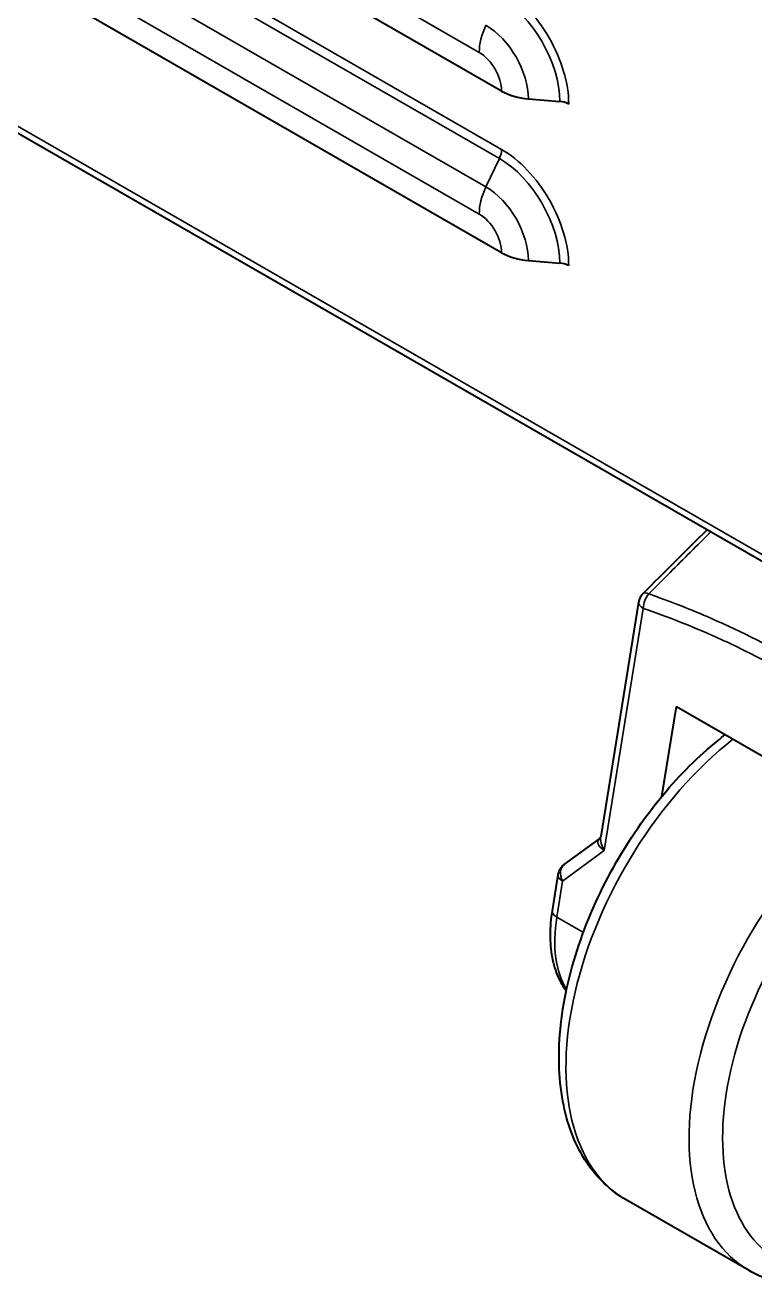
# Model space of a CAD drawing. Header units: millimetres. Extents: x 0 to 51860, y 0 to 5940.
# Drawn here: x 7599.4 to 7660.9, y 3950.9 to 4057.4 of the extents above; entities that cross this region are included whole.
import ezdxf

# ---------------------------------------------------------------- set-up
doc = ezdxf.new("R2010")
doc.units = ezdxf.units.MM
doc.header["$LTSCALE"] = 10
doc.layers.add('가시적인 것(ISO)', color=3, linetype='Continuous', lineweight=40)
doc.layers.add('가시적인 좁은 것(ISO)', color=3, linetype='Continuous', lineweight=35)

msp = doc.modelspace()

# ---------------------------------------------------------------- linework, layer by layer
at = {"layer": '가시적인 것(ISO)'}
for p, q in [((7276.7049, 4233.7714), (7675.0417, 4004.3845)), ((7639.5752, 4051.8166), (7599.9773, 4074.6196)), ((7639.5752, 4038.1909), (7599.9773, 4060.9938)), ((7641.838, 4051.1651), (7644.4779, 4050.948)), ((7641.838, 4037.5393), (7644.4779, 4037.3222)), ((7651.1154, 4008.7349), (7647.9327, 3988.9685)), ((7653.076, 3992.3537), (7654.2972, 3999.9383)), ((7654.2972, 3999.9383), (7670.7963, 3990.4371)), ((7644.8486, 3986.6006), (7647.8205, 3988.7848)), ((7644.3219, 3985.7382), (7643.834, 3982.708)), ((7660.4304, 3952.374), (7650.0595, 3958.3462))]:
    msp.add_line(p, q, dxfattribs=at)
for centre, start in [((7652.4317, 4008.523), 135.018213), ((7645.6382, 3985.5263), 126.313682)]:
    msp.add_arc(centre, 1.3333, start, 170.853026, dxfattribs=at)
for centre, major_axis, ratio, start_param, end_param in [((7642.4037, 4053.4454), (4, 0), 0.5758617, 3.92699082, 4.57049193), ((7644.2893, 4050.1879), (1.3333, 0), 0.5758617, 0.78539816, 1.42889927), ((7642.4037, 4039.8196), (4, 0), 0.5758617, 3.92699082, 4.57049193), ((7644.2893, 4036.5621), (1.3333, 0), 0.5758617, 0.78539816, 1.42889927), ((7652.4317, 4008.523), (-0.9431, 0.9425), 0.34404004, 6.28282213, 6.28318427), ((7649.1438, 3988.1026), (-1.4548, 0.5129), 0.44985642, 5.985763, 5.98580604), ((7649.1438, 3988.1026), (-0.9545, 1.3234), 0.58020655, 0.52652683, 0.52653607)]:
    msp.add_ellipse(centre, major_axis=major_axis, ratio=ratio, start_param=start_param, end_param=end_param, dxfattribs=at)
msp.add_open_spline([(7651.4887, 4009.4656), (7653.2852, 4011.2632), (7655.0838, 4013.0587), (7656.8885, 4014.8382)], degree=3, dxfattribs=at)
for points, knots in [([(7650.0595, 3958.3462), (7648.7505, 3959.1), (7647.631, 3960.1711), (7645.8295, 3962.8528), (7645.1817, 3964.4933), (7644.3947, 3968.2647), (7644.3099, 3970.4324), (7644.7448, 3975.0066), (7645.2771, 3977.4173), (7646.8889, 3982.2058), (7647.9652, 3984.5829), (7650.5493, 3989.0815), (7652.0552, 3991.2029), (7655.1817, 3994.7874), (7656.7723, 3996.2965), (7658.4241, 3997.5618)], [5.49585344, 5.49585344, 5.49585344, 5.49585344, 5.77267075, 5.77267075, 6.07105578, 6.07105578, 6.39897421, 6.39897421, 6.7329401, 6.7329401, 7.06478008, 7.06478008, 7.3955272, 7.3955272, 7.6910041, 7.6910041, 7.6910041, 7.6910041]), ([(7647.8205, 3988.7848), (7647.8422, 3988.8007), (7647.8832, 3988.8447), (7647.9215, 3988.9208), (7647.9299, 3988.9513), (7647.9327, 3988.9684)], [0, 0, 0, 0, 0.092827472, 0.092827472, 0.154826215, 0.154826215, 0.154826215, 0.154826215]), ([(7643.834, 3982.708), (7643.7238, 3982.024), (7643.6656, 3981.3509), (7643.6607, 3980.046), (7643.7138, 3979.4143), (7643.9397, 3978.211), (7644.1128, 3977.6391), (7644.5363, 3976.6966), (7644.7615, 3976.3095), (7645.027, 3975.9569)], [6.080805356, 6.080805356, 6.080805356, 6.080805356, 6.278747721, 6.278747721, 6.476690085, 6.476690085, 6.67463245, 6.67463245, 6.828951177, 6.828951177, 6.828951177, 6.828951177]), ([(7678.1881, 3956.8607), (7677.3902, 3956.1417), (7676.572, 3955.4779), (7673.8571, 3953.5149), (7671.9045, 3952.4724), (7668.0396, 3951.1866), (7666.1208, 3950.9295), (7662.9225, 3951.2806), (7661.6041, 3951.6981), (7660.4304, 3952.374)], [4.43821172, 4.43821172, 4.43821172, 4.43821172, 4.58574465, 4.58574465, 4.91968958, 4.91968958, 5.24766024, 5.24766024, 5.49585344, 5.49585344, 5.49585344, 5.49585344])]:
    msp.add_open_spline(points, degree=3, knots=knots, dxfattribs=at)
at = {"layer": '가시적인 좁은 것(ISO)'}
for p, q in [((7276.3581, 4234.5371), (7674.6949, 4005.1501)), ((7637.6896, 4055.0826), (7601.8629, 4075.7139)), ((7603.7485, 4067.5342), (7639.5752, 4046.9029)), ((7639.3867, 4046.1403), (7603.5599, 4066.7716)), ((7638.2553, 4043.7447), (7602.4286, 4064.376)), ((7637.6896, 4041.4568), (7601.8629, 4062.0881)), ((7639.3867, 4046.1403), (7638.2553, 4043.7447)), ((7648.2202, 3987.7899), (7651.5082, 4008.2102)), ((7644.7147, 3985.2135), (7648.2202, 3987.7899)), ((7644.2268, 3982.1833), (7644.7147, 3985.2135)), ((7644.2268, 3982.1833), (7646.4659, 3980.8939))]:
    msp.add_line(p, q, dxfattribs=at)
for centre, major_axis, ratio, start_param, end_param in [((7639.3867, 4053.8798), (-3.593, 6.2394), 0.57809312, 3.92892453, 5.49972085), ((7639.5752, 4053.9883), (3.9923, -6.9327), 0.57809312, 0.78733187, 2.3581282), ((7640.5181, 4056.7114), (-1.9961, -3.4663), 0.57809312, 4.85235233, 5.49585344), ((7638.2553, 4053.2283), (-2.5284, 4.3907), 0.57809312, 3.92892453, 5.49972085), ((7637.6896, 4052.9025), (-1.3308, 2.3109), 0.57809312, 3.92892453, 5.49972085), ((7638.6324, 4046.36), (-0.6654, -1.1554), 0.57809312, 1.71075967, 2.35426078), ((7639.5752, 4040.3626), (3.9923, -6.9327), 0.57809312, 0.78733187, 2.3581282), ((7639.3867, 4040.254), (-3.593, 6.2394), 0.57809312, 3.92892453, 5.49972085), ((7640.5181, 4043.0856), (-1.9961, -3.4663), 0.57809312, 4.85235233, 5.49585344), ((7638.2553, 4039.6025), (-2.5284, 4.3907), 0.57809312, 3.92892453, 5.49972085), ((7637.6896, 4039.2767), (-1.3308, 2.3109), 0.57809312, 3.92892453, 5.49972085), ((7652.4317, 4008.523), (-1.3164, 0.212), 0.44791147, 0, 0.86770334), ((7652.4317, 4008.523), (-0.9431, 0.9425), 0.34404004, 5.52303361, 6.28282269), ((7652.4317, 4008.523), (0.4357, 1.2602), 0.64653143, 1.01230177, 2.03533257), ((7662.2027, 3979.433), (-12.1431, -21.0869), 0.57809312, 4.10815846, 6.28318531), ((7672.5736, 3973.4608), (-12.1431, -21.0869), 0.57809312, 4.10815846, 6.28318531), ((7649.1438, 3988.1026), (-1.4548, 0.5129), 0.44985642, 5.98580604, 7.33355326), ((7649.1438, 3988.1026), (-0.9545, 1.3234), 0.58020655, 0.52653607, 1.39423017), ((7673.9878, 3972.6464), (-11.1451, -19.3537), 0.57809312, 4.14957499, 7.29818083), ((7645.6382, 3985.5263), (-0.7896, 1.0744), 0.71476112, 0, 1.34774833), ((7645.6382, 3985.5263), (-1.3164, 0.212), 0.44791147, 0, 0.86770334), ((7645.1503, 3982.4961), (-1.3164, 0.212), 0.44791147, 0, 0.86770334), ((7652.5389, 3984.998), (-5.9884, -10.399), 0.57809312, 5.29347348, 5.98564347)]:
    msp.add_ellipse(centre, major_axis=major_axis, ratio=ratio, start_param=start_param, end_param=end_param, dxfattribs=at)
for points, knots in [([(7651.9717, 4009.4296), (7652.4985, 4009.9599), (7653.0257, 4010.4896), (7654.6992, 4012.1679), (7655.8467, 4013.314), (7657.0644, 4014.523), (7657.1326, 4014.5907), (7657.2008, 4014.6584)], [11.59195495, 11.59195495, 11.59195495, 11.59195495, 15.17255941, 15.17255941, 22.95320703, 22.95320703, 23.41496068, 23.41496068, 23.41496068, 23.41496068]), ([(7664.324, 4003.787), (7663.5224, 4004.2486), (7662.718, 4004.6917), (7660.6458, 4005.7822), (7659.3746, 4006.4023), (7656.4946, 4007.7052), (7654.8845, 4008.3611), (7652.8404, 4009.12), (7652.4065, 4009.2767), (7651.9724, 4009.4293), (7651.972, 4009.4295), (7651.9717, 4009.4296)], [35.7815344, 35.7815344, 35.7815344, 35.7815344, 40.81882677, 40.81882677, 48.72080565, 48.72080565, 58.67962774, 58.67962774, 61.36397186, 61.36397186, 61.36623633, 61.36623633, 61.36623633, 61.36623633]), ([(7651.5082, 4008.2102), (7653.5407, 4007.5075), (7655.573, 4006.7137), (7657.594, 4005.8076), (7658.8568, 4005.2413), (7660.1152, 4004.6313), (7661.3665, 4003.9751), (7662.1654, 4003.5561), (7662.9614, 4003.1183), (7663.7542, 4002.6617), (7665.3397, 4001.7486), (7666.9142, 4000.7583), (7668.4744, 3999.6975), (7670.8529, 3998.0802), (7673.1975, 3996.2988), (7675.5009, 3994.4058), (7675.5172, 3994.3924), (7675.5335, 3994.379), (7675.5498, 3994.3656)], [10.19178072, 10.19178072, 10.19178072, 10.19178072, 22.83721612, 22.83721612, 22.83721612, 30.739195, 30.739195, 30.739195, 35.78424893, 35.78424893, 35.78424893, 45.87435679, 45.87435679, 45.87435679, 61.25729007, 61.25729007, 61.25729007, 61.36624106, 61.36624106, 61.36624106, 61.36624106])]:
    msp.add_open_spline(points, degree=3, knots=knots, dxfattribs=at)

doc.saveas('drawing.dxf')
